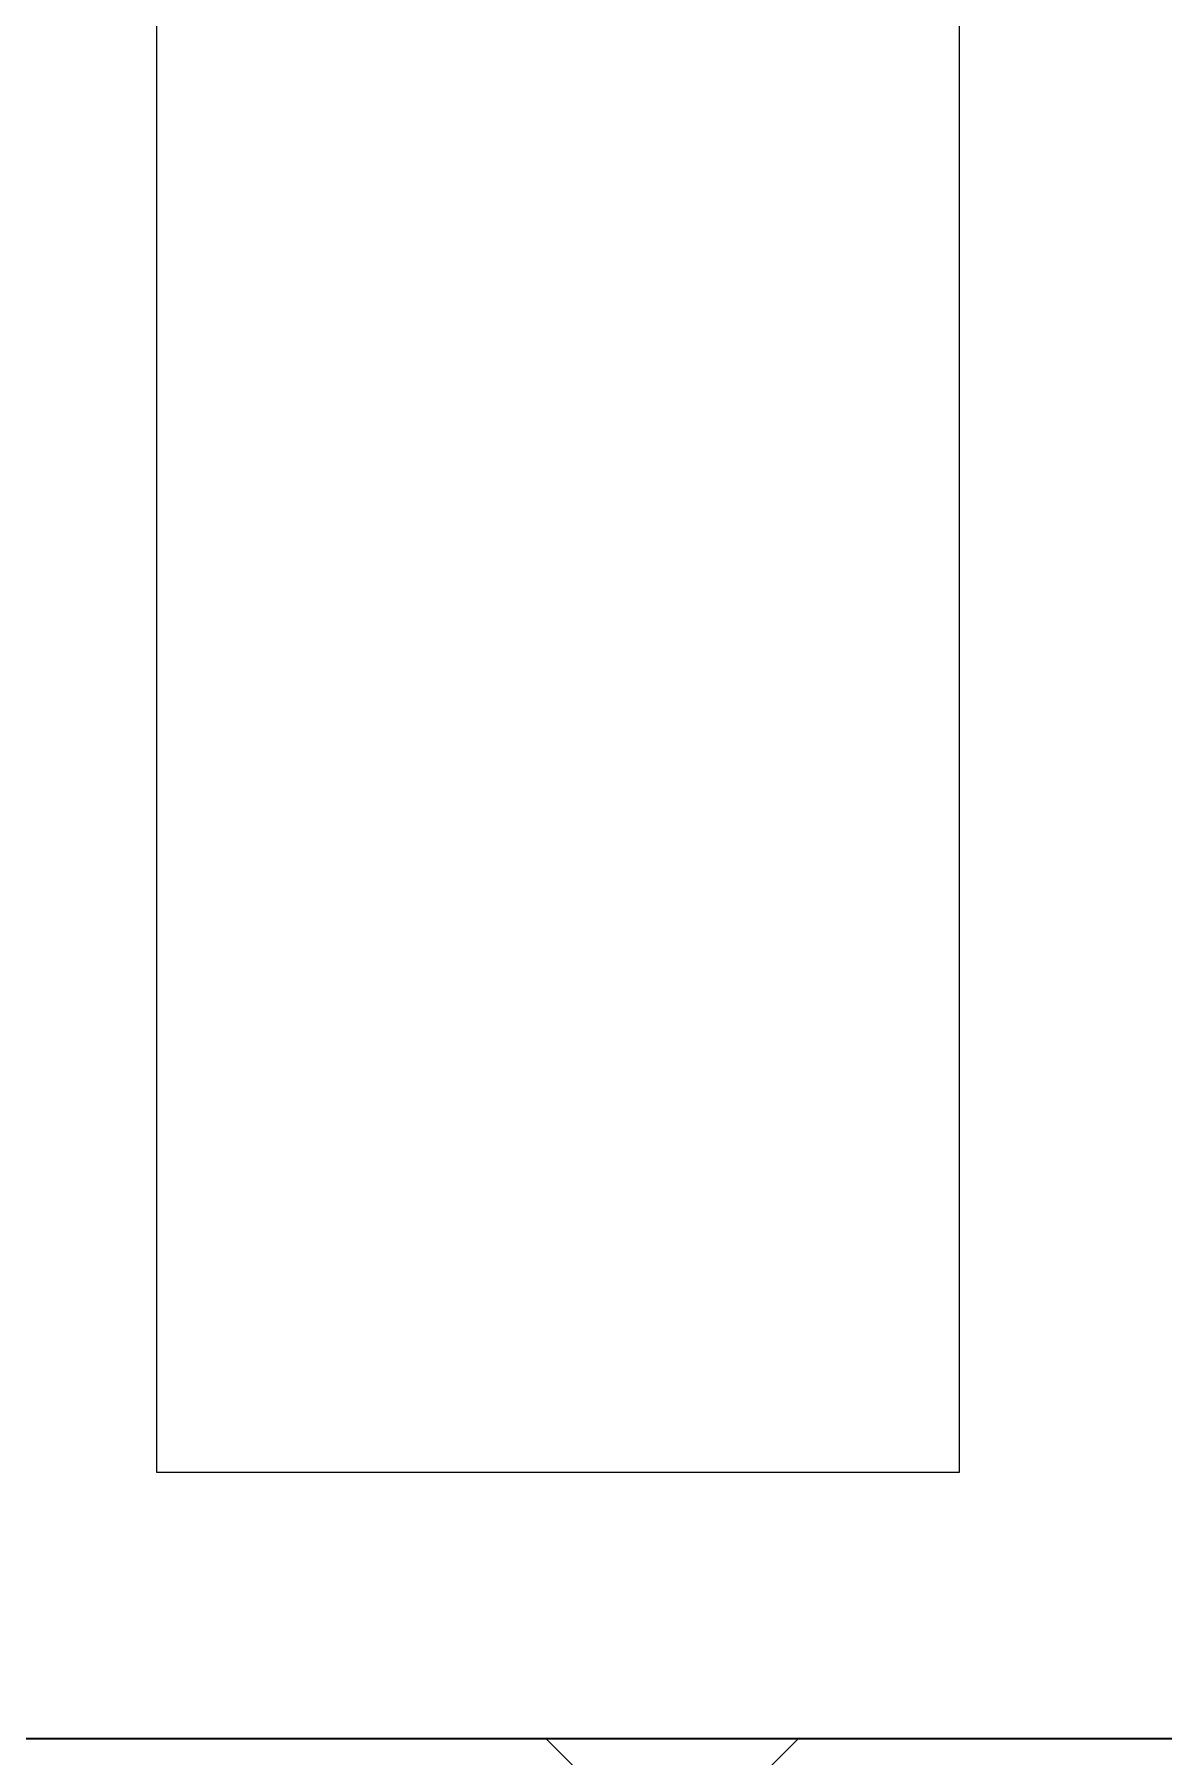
# Model space of a CAD drawing. Header units: millimetres. Extents: x -853432 to -773672, y -18171 to 22484.
# Drawn here: x -784278 to -783856, y -3778 to -3134 of the extents above; entities that cross this region are included whole.
import ezdxf
from ezdxf.xclip import XClip

# ---------------------------------------------------------------- set-up
doc = ezdxf.new("R2010")
doc.units = ezdxf.units.MM
doc.header["$XCLIPFRAME"] = 0
doc.layers.add('000 - WIPEOUT', color=250, linetype='Continuous')
doc.layers.add('A11_ALU.SOLID SHEET', color=2, linetype='Continuous')
for name, color, linetype, lineweight in [('A-GLAZ-CURT', 2, 'Continuous', 9), ('A-WALL-FNSH', 2, 'Continuous', 35), ('A-WALL-PATT', 1, 'Continuous', 35)]:
    doc.layers.add(name, color=color, linetype=linetype, lineweight=lineweight)

# ---------------------------------------------------------------- blocks, each defined once
blk = doc.blocks.new('PPLS-PP19_Custom Tile Pattern - Custom Tile Pattern-V171-4251-01 ENLARGED CONCOURSE LEVEL - REFLECTED CEILING PLAN - SHEET 2')
at = {"layer": 'A-GLAZ-CURT'}
for p, q in [((-300, 0), (300, 0)), ((300, 0), (-300, 0)), ((195.99, 0), (213.31, 0)), ((213.31, 0), (195.99, 0)), ((230.06, 0), (265.23, 0)), ((265.32, 0), (300, 0))]:
    blk.add_line(p, q, dxfattribs=at)
for points, knots in [([(-115.82, 0), (-114.96, 0), (-110.41, 0), (-96.78, 0), (-71.33, 0), (-42.53, 0), (-12.78, 0), (4.23, 0), (9.64, 0), (10.14, 0), (10.18, 0)], [-5724.064692, -5724.064692, -5724.064692, -5724.064692, -5430.283136, -5103.229623, -4799.173296, -4065.652676, -3589.737505, -3285.047089, -3066.359526, -3044.715262, -3044.715262, -3044.715262, -3044.715262]), ([(9.32, 0), (9.08, 0), (7.65, 0), (2.57, 0), (-12.23, 0), (-25.64, 0), (-40, 0), (-56.24, 0), (-69.67, 0), (-76.78, 0), (-78.93, 0)], [-2922.926651, -2922.926651, -2922.926651, -2922.926651, -2882.788014, -2720.818881, -2518.50168, -2125.455881, -1792.521578, -1466.981642, -1208.454564, -1096.097494, -1096.097494, -1096.097494, -1096.097494]), ([(-78.48, 0), (-72.44, 0), (-61.77, 0), (-54.4, 0), (-48.53, 0), (-30.79, 0), (-18.03, 0), (8.61, 0), (15.02, 0), (22.91, 0), (31, 0), (39.04, 0), (50.66, 0), (56.44, 0), (58.55, 0)], [-4359.181107, -4359.181107, -4359.181107, -4359.181107, -4008.285538, -3689.699207, -3546.54457, -3315.260113, -2864.387349, -2439.246196, -2084.094819, -1956.422387, -1818.904206, -1645.594513, -1443.202566, -1254.611295, -1254.611295, -1254.611295, -1254.611295]), ([(31.18, 0), (25.97, 0), (11.99, 0), (-16.92, 0), (-47.42, 0), (-65.77, 0), (-66.37, 0), (-66.38, 0)], [-4496.803627, -4496.803627, -4496.803627, -4496.803627, -4222.080604, -3745.412743, -2981.410125, -2542.574734, -2498.224237, -2498.224237, -2498.224237, -2498.224237]), ([(57.51, 0), (56.14, 0), (48.78, 0), (37, 0), (24.07, 0), (12.82, 0), (-2.9, 0), (-20.62, 0), (-32.81, 0), (-44.85, 0), (-51.43, 0), (-51.79, 0)], [-2708.625699, -2708.625699, -2708.625699, -2708.625699, -2634.532728, -2313.748533, -2106.613311, -1925.670641, -1617.263037, -1290.787923, -1039.307308, -819.71621, -644.910881, -644.910881, -644.910881, -644.910881]), ([(-36.78, 0), (-32.43, 0), (-19.22, 0), (8.83, 0), (37.42, 0), (55.25, 0), (58.49, 0)], [-6191.144455, -6191.144455, -6191.144455, -6191.144455, -5862.463379, -5340.621928, -4573.028122, -4398.459755, -4398.459755, -4398.459755, -4398.459755]), ([(30.82, 0), (29.27, 0), (20.14, 0), (3.54, 0), (-16.58, 0), (-34.76, 0), (-36.04, 0)], [-10462.034656, -10462.034656, -10462.034656, -10462.034656, -10363.088938, -9884.23066, -9424.652049, -9182.880979, -9182.880979, -9182.880979, -9182.880979]), ([(70.61, 0), (66.16, 0), (55.8, 0), (39.61, 0), (24.74, 0), (2.64, 0), (-17.84, 0), (-30.57, 0), (-31.82, 0), (-32, 0)], [-4647.237329, -4647.237329, -4647.237329, -4647.237329, -4326.416877, -4098.545751, -3766.694881, -3333.063701, -2994.501669, -2698.150104, -2614.070998, -2614.070998, -2614.070998, -2614.070998]), ([(8.33, 0), (8.19, 0), (7.18, 0), (0.32, 0), (-13.89, 0), (-24.92, 0), (-29.03, 0)], [-3574.286521, -3574.286521, -3574.286521, -3574.286521, -3526.962355, -3285.499107, -2903.012179, -2680.714891, -2680.714891, -2680.714891, -2680.714891]), ([(-28.57, 0), (-26.93, 0), (-20.29, 0), (-11.45, 0), (2.08, 0), (13.15, 0), (21.24, 0), (24.62, 0), (24.72, 0), (24.72, 0)], [-5361.429781, -5361.429781, -5361.429781, -5361.429781, -5261.36855, -5050.479954, -4785.90057, -4596.498881, -4445.288762, -4384.376941, -4376.041937, -4376.041937, -4376.041937, -4376.041937]), ([(-15.19, 0), (-13.07, 0), (7.48, 0), (42.82, 0), (88.72, 0), (120.63, 0), (138.28, 0), (138.53, 0)], [-461.142613, -461.142613, -461.142613, -461.142613, -429.606584, -390.253598, -346.313304, -291.370682, -290.5735, -290.5735, -290.5735, -290.5735]), ([(-9.76, 0), (-5.45, 0), (9.13, 0), (22.06, 0), (37.44, 0), (45.92, 0), (53.9, 0), (57.47, 0), (58.52, 0)], [-1936.348887, -1936.348887, -1936.348887, -1936.348887, -1716.209403, -1206.526904, -1089.329421, -901.315459, -753.071572, -689.157901, -689.157901, -689.157901, -689.157901]), ([(-2.63, 0), (-2.47, 0), (-1.22, 0), (4.92, 0), (15.97, 0), (22.54, 0), (24.49, 0)], [-226.825321, -226.825321, -226.825321, -226.825321, -220.269177, -206.416616, -198.214427, -187.717507, -187.717507, -187.717507, -187.717507]), ([(103.09, 0), (101.08, 0), (86.31, 0), (63.34, 0), (35.84, 0), (12, 0), (3.08, 0), (-1.67, 0), (-2.25, 0)], [-375.435014, -375.435014, -375.435014, -375.435014, -369.147452, -330.153101, -307.516438, -285.83788, -246.234814, -234.646884, -234.646884, -234.646884, -234.646884]), ([(24.69, 0), (24.54, 0), (20.99, 0), (15.48, 0), (10.8, 0), (9.63, 0)], [-4368.572414, -4368.572414, -4368.572414, -4368.572414, -4306.476363, -4080.000647, -3772.857994, -3772.857994, -3772.857994, -3772.857994]), ([(18.16, 0), (19.15, 0), (24.25, 0), (25.66, 0), (26.12, 0)], [-5700.113719, -5700.113719, -5700.113719, -5700.113719, -5554.232259, -5302.431367, -5302.431367, -5302.431367, -5302.431367]), ([(114.39, 0), (114.2, 0), (112.08, 0), (105.42, 0), (92.38, 0), (85.59, 0), (74.4, 0), (62.26, 0), (51.85, 0), (43.81, 0), (29.53, 0), (20.67, 0), (18.85, 0), (18.16, 0)], [-8148.58938, -8148.58938, -8148.58938, -8148.58938, -8105.191388, -7723.759874, -7531.75727, -7135.649961, -6924.452779, -6738.82075, -6548.303034, -6314.283804, -6135.05769, -5972.647715, -5832.674503, -5832.674503, -5832.674503, -5832.674503]), ([(27.44, 0), (27.9, 0), (29.54, 0), (38.07, 0), (48.51, 0), (56.7, 0), (58.48, 0)], [-5037.309798, -5037.309798, -5037.309798, -5037.309798, -4887.603822, -4705.298446, -4353.683244, -4255.826224, -4255.826224, -4255.826224, -4255.826224]), ([(27.89, 0), (29.09, 0), (33.4, 0), (45.39, 0), (54.33, 0), (57.82, 0)], [-147.777612, -147.777612, -147.777612, -147.777612, -135.792042, -118.513713, -107.837717, -107.837717, -107.837717, -107.837717]), ([(53.18, 0), (53.06, 0), (52.22, 0), (44.99, 0), (36.46, 0), (30.82, 0)], [-622.740158, -622.740158, -622.740158, -622.740158, -566.066452, -360.610861, 0, 0, 0, 0]), ([(136.44, 0), (121.66, 0), (86.93, 0), (51.16, 0), (31.18, 0)], [-106.750556, -106.750556, -106.750556, -106.750556, -59.610984, 0, 0, 0, 0]), ([(126.35, 0), (119.91, 0), (102.5, 0), (76.86, 0), (57.82, 0), (46.51, 0), (41.18, 0), (36.02, 0), (35.54, 0), (35.54, 0)], [-432.67672, -432.67672, -432.67672, -432.67672, -401.860199, -357.622665, -341.267687, -334.000314, -326.15566, -319.318397, -317.489778, -317.489778, -317.489778, -317.489778]), ([(36.29, 0), (37.77, 0), (48.82, 0), (64.79, 0), (95.91, 0), (117.98, 0), (126.16, 0), (127.46, 0)], [-314.598523, -314.598523, -314.598523, -314.598523, -305.899624, -287.17622, -249.500363, -194.761443, -182.84386, -182.84386, -182.84386, -182.84386]), ([(58.44, 0), (57.34, 0), (54.32, 0), (53.71, 0), (53.56, 0)], [-981.374439, -981.374439, -981.374439, -981.374439, -891.204116, -747.28819, -747.28819, -747.28819, -747.28819]), ([(58.48, 0), (61.52, 0), (76.02, 0), (100.57, 0), (116.36, 0), (128.63, 0), (128.95, 0)], [-107.16502, -107.16502, -107.16502, -107.16502, -97.899267, -63.759246, -39.050993, -35.895543, -35.895543, -35.895543, -35.895543]), ([(76.63, 0), (74.8, 0), (69.08, 0), (62.6, 0), (58.51, 0)], [-3095.572228, -3095.572228, -3095.572228, -3095.572228, -2950.589685, -2726.800152, -2726.800152, -2726.800152, -2726.800152]), ([(58.85, 0), (59.03, 0), (60.34, 0), (61.34, 0), (61.45, 0)], [-1245.480316, -1245.480316, -1245.480316, -1245.480316, -1228.752106, -1120.932285, -1120.932285, -1120.932285, -1120.932285]), ([(61.47, 0), (61.47, 0), (61.33, 0), (60.16, 0), (58.98, 0)], [-1113.311073, -1113.311073, -1113.311073, -1113.311073, -1096.402191, -996.384253, -996.384253, -996.384253, -996.384253]), ([(59.08, 0), (62.04, 0), (65.96, 0), (72.74, 0), (75.22, 0), (76.03, 0), (76.21, 0)], [-677.72211, -677.72211, -677.72211, -677.72211, -495.328968, -421.953223, -334.951786, -290.452333, -290.452333, -290.452333, -290.452333]), ([(59.22, 0), (64.63, 0), (73.9, 0), (82.12, 0), (83.66, 0)], [-4385.393989, -4385.393989, -4385.393989, -4385.393989, -4094.177415, -3869.465285, -3869.465285, -3869.465285, -3869.465285]), ([(59.24, 0), (64.36, 0), (73.11, 0), (84.83, 0), (86.01, 0), (92.51, 0), (94.33, 0)], [-4241.945093, -4241.945093, -4241.945093, -4241.945093, -3960.84581, -3759.045785, -3336.541051, -2783.776468, -2783.776468, -2783.776468, -2783.776468]), ([(76.22, 0), (75.58, 0), (73.64, 0), (71.05, 0), (70.61, 0)], [-193.634889, -193.634889, -193.634889, -193.634889, -31.537676, 0, 0, 0, 0]), ([(94.4, 0), (94.4, 0), (94.64, 0), (99.11, 0), (108.97, 0), (120.79, 0), (139.94, 0), (163.31, 0), (185.23, 0), (193.62, 0), (194.69, 0), (194.79, 0)], [-2348.345796, -2348.345796, -2348.345796, -2348.345796, -2310.419338, -2233.599744, -2052.234781, -1843.028543, -1530.39897, -1095.004608, -529.74427, -295.064701, -265.121568, -265.121568, -265.121568, -265.121568]), ([(126.91, 0), (126.75, 0), (124.06, 0), (122.35, 0), (114.96, 0), (108.04, 0), (103.09, 0)], [-31.951916, -31.951916, -31.951916, -31.951916, -31.430235, -22.807238, -15.488593, 0, 0, 0, 0]), ([(157.9, 0), (156.77, 0), (151.67, 0), (143.29, 0), (134.04, 0), (126.24, 0), (118.6, 0), (114.23, 0), (111.98, 0), (105.66, 0), (105.23, 0), (105.23, 0)], [-10292.955006, -10292.955006, -10292.955006, -10292.955006, -10098.273015, -9847.788484, -9677.714971, -9567.007022, -9453.21225, -9220.200448, -9012.77275, -8966.157302, -8929.495943, -8929.495943, -8929.495943, -8929.495943]), ([(105.26, 0), (105.52, 0), (111.01, 0), (112.65, 0), (113.59, 0)], [-8920.561005, -8920.561005, -8920.561005, -8920.561005, -8814.835624, -8577.462505, -8577.462505, -8577.462505, -8577.462505]), ([(168.37, 0), (167.68, 0), (162.47, 0), (150.58, 0), (132.44, 0), (127.46, 0)], [-543.375029, -543.375029, -543.375029, -543.375029, -530.793311, -458.593899, -434.452219, -434.452219, -434.452219, -434.452219]), ([(128.58, 0), (128.8, 0), (130.16, 0), (139.26, 0), (152.67, 0), (161.24, 0), (162.19, 0), (162.75, 0)], [-633.326174, -633.326174, -633.326174, -633.326174, -627.736123, -618.981161, -602.094757, -592.980799, -581.414464, -581.414464, -581.414464, -581.414464]), ([(137.1, 0), (136, 0), (133.64, 0), (129.87, 0), (129.11, 0)], [-670.405967, -670.405967, -670.405967, -670.405967, -651.020627, -640.742133, -640.742133, -640.742133, -640.742133]), ([(193.8, 0), (193.33, 0), (190.11, 0), (183.13, 0), (171, 0), (161.95, 0), (161.28, 0), (158.35, 0), (157.85, 0), (157.77, 0)], [-11665.349007, -11665.349007, -11665.349007, -11665.349007, -11565.880756, -11105.624034, -10839.086983, -10768.332124, -10666.779182, -10580.760289, -10550.278881, -10550.278881, -10550.278881, -10550.278881]), ([(300, 0), (286.53, 0), (254.22, 0), (207.11, 0), (177.41, 0), (159.34, 0), (158.33, 0), (158.3, 0)], [-285.253232, -285.253232, -285.253232, -285.253232, -244.693688, -187.987675, -143.776725, -129.632772, -123.352749, -123.352749, -123.352749, -123.352749]), ([(159.07, 0), (159.13, 0), (160.84, 0), (165.21, 0), (174.15, 0), (185.98, 0), (208.82, 0), (219.42, 0), (230.06, 0)], [-115.643202, -115.643202, -115.643202, -115.643202, -114.681583, -87.660824, -65.295536, -41.623857, -24.459831, 0, 0, 0, 0]), ([(162.75, 0), (165.4, 0), (170.91, 0), (172.61, 0), (172.61, 0)], [-111.264224, -111.264224, -111.264224, -111.264224, -56.742688, -19.085662, -19.085662, -19.085662, -19.085662]), ([(247.1, 0), (246.76, 0), (245.04, 0), (238.34, 0), (226.56, 0), (221.1, 0), (200.27, 0), (182.99, 0), (174.27, 0), (169.67, 0), (168.99, 0)], [-9649.085549, -9649.085549, -9649.085549, -9649.085549, -9581.591397, -9406.094246, -9221.510254, -9016.44624, -8717.832359, -8253.978395, -8152.463617, -8069.855175, -8069.855175, -8069.855175, -8069.855175]), ([(215.22, 0), (214.62, 0), (210.55, 0), (203.98, 0), (187.54, 0), (175.3, 0), (169.49, 0)], [-203.825446, -203.825446, -203.825446, -203.825446, -198.527383, -184.406837, -162.427601, -142.916156, -142.916156, -142.916156, -142.916156]), ([(171.51, 0), (176.48, 0), (193.23, 0), (201.73, 0), (208.81, 0), (213.9, 0), (241.96, 0), (266.73, 0), (281.71, 0), (291.71, 0), (296.52, 0), (297.86, 0), (298.09, 0)], [-7971.819559, -7971.819559, -7971.819559, -7971.819559, -7784.112253, -7606.717214, -7289.299508, -7042.621073, -6582.165592, -6068.460911, -5766.029927, -5566.724884, -5280.360606, -5199.253518, -5199.253518, -5199.253518, -5199.253518]), ([(172.07, 0), (177.66, 0), (187.87, 0), (201.08, 0), (207.47, 0), (213.96, 0), (215.11, 0)], [-255.364076, -255.364076, -255.364076, -255.364076, -237.955587, -223.92608, -215.862851, -208.75215, -208.75215, -208.75215, -208.75215]), ([(300, 0), (288.22, 0), (262, 0), (230.43, 0), (219.94, 0), (219.02, 0)], [-12528.858583, -12528.858583, -12528.858583, -12528.858583, -11905.454923, -11162.864862, -10856.732305, -10856.732305, -10856.732305, -10856.732305]), ([(219.9, 0), (220.86, 0), (227.84, 0), (242.06, 0), (246.54, 0), (246.96, 0)], [-10670.940496, -10670.940496, -10670.940496, -10670.940496, -10511.382485, -9925.173265, -9834.877357, -9834.877357, -9834.877357, -9834.877357]), ([(284.76, 0), (284.76, 0), (285.09, 0), (287.47, 0), (293.59, 0), (297.76, 0), (300, 0)], [-4110.630118, -4110.630118, -4110.630118, -4110.630118, -4053.389046, -3959.664717, -3862.421465, -3746.95702, -3746.95702, -3746.95702, -3746.95702]), ([(297.38, 0), (295.84, 0), (291.62, 0), (285.38, 0), (284.87, 0)], [-4803.172655, -4803.172655, -4803.172655, -4803.172655, -4358.271401, -4143.037883, -4143.037883, -4143.037883, -4143.037883])]:
    blk.add_open_spline(points, degree=3, knots=knots, dxfattribs=at)
for points in [[(24.49, 0), (25.23, 0), (25.72, 0), (26.04, 0)], [(80.35, 0), (79.57, 0), (78.27, 0), (76.63, 0)], [(84.06, 0), (83.48, 0), (82.41, 0), (81.72, 0)], [(129.02, 0), (129.02, 0), (128.42, 0), (127.68, 0)], [(127.81, 0), (130.95, 0), (133.09, 0), (134.6, 0)], [(168.74, 0), (168.74, 0), (169.81, 0), (171.51, 0)], [(195.11, 0), (194.91, 0), (194.44, 0), (193.8, 0)]]:
    blk.add_open_spline(points, degree=3, dxfattribs=at)
blk = doc.blocks.new('PPLS-PP19_Custom Tile Pattern - Custom Tile Pattern-V172-4251-01 ENLARGED CONCOURSE LEVEL - REFLECTED CEILING PLAN - SHEET 2')
at = {"layer": 'A-GLAZ-CURT'}
for p, q in [((-300, 0), (300, 0)), ((300, 0), (-300, 0)), ((-293.07, 0), (-275.75, 0)), ((-275.75, 0), (-293.07, 0)), ((-222.32, 0), (-205, 0)), ((-205, 0), (-222.32, 0))]:
    blk.add_line(p, q, dxfattribs=at)
at = {"layer": 'A-GLAZ-CURT', "flags": 128}
for points in [[(-300, 0), (-291.56, 0), (-283.3, 0), (-275.2, 0), (-267.26, 0), (-259.45, 0), (-251.77, 0), (-244.2, 0), (-236.74, 0), (-229.36, 0), (-222.06, 0), (-214.83, 0), (-207.71, 0), (-200.76, 0), (-194.02, 0), (-187.54, 0), (-181.38, 0), (-175.58, 0)], [(-196.79, 0), (-202.58, 0), (-209.04, 0), (-215.73, 0), (-222.63, 0), (-229.72, 0), (-236.97, 0), (-244.39, 0), (-251.96, 0), (-259.67, 0), (-267.51, 0), (-275.48, 0), (-283.55, 0), (-291.73, 0), (-300, 0)], [(-128.55, 0), (-134.16, 0), (-140.03, 0), (-145.5, 0), (-150.63, 0), (-155.53, 0), (-160.27, 0), (-164.95, 0), (-169.65, 0), (-174.47, 0), (-179.49, 0), (-184.81, 0), (-190.44, 0), (-196.37, 0)]]:
    blk.add_lwpolyline(points, dxfattribs=at)
at = {"layer": 'A-GLAZ-CURT'}
for points, knots in [([(-300, 0), (-284.65, 0), (-236.57, 0), (-174.61, 0), (-129.95, 0), (-110.8, 0), (-99.5, 0), (-91.46, 0)], [-5323.127839, -5323.127839, -5323.127839, -5323.127839, -4502.809032, -2700.551212, -1002.059161, -460.363443, 0, 0, 0, 0]), ([(-128.82, 0), (-130.8, 0), (-155.45, 0), (-202.69, 0), (-262.56, 0), (-294.48, 0), (-300, 0)], [-17314.152334, -17314.152334, -17314.152334, -17314.152334, -17136.203329, -15131.813646, -13729.592194, -13439.944408, -13439.944408, -13439.944408, -13439.944408]), ([(-137.88, 0), (-140.56, 0), (-147.66, 0), (-147.69, 0), (-158.72, 0), (-174.02, 0), (-185.59, 0), (-209.77, 0), (-232.01, 0), (-255.22, 0), (-262.59, 0), (-264.9, 0), (-265.4, 0)], [-3187.727384, -3187.727384, -3187.727384, -3187.727384, -2919.378265, -2477.344047, -2237.412286, -2029.680487, -1755.085331, -1400.429864, -858.079193, -543.655514, -208.940337, 0, 0, 0, 0]), ([(-258.6, 0), (-257.91, 0), (-254.26, 0), (-241.25, 0), (-225.99, 0), (-213.1, 0), (-204.46, 0), (-199.67, 0), (-197.96, 0)], [-5722.54675, -5722.54675, -5722.54675, -5722.54675, -5657.471696, -5413.335975, -5017.494783, -4832.723979, -4666.091899, -4570.356129, -4570.356129, -4570.356129, -4570.356129]), ([(-133.82, 0), (-135.51, 0), (-137.8, 0), (-149.31, 0), (-162.01, 0), (-177.91, 0), (-199.46, 0), (-216.65, 0), (-231.26, 0), (-233.46, 0), (-234, 0)], [-2731.647847, -2731.647847, -2731.647847, -2731.647847, -2418.507304, -2308.929706, -2113.765672, -1763.376603, -1422.553702, -978.033455, -846.069444, -682.911962, -682.911962, -682.911962, -682.911962]), ([(-233.49, 0), (-233.44, 0), (-232.38, 0), (-230.74, 0), (-225.3, 0), (-223.63, 0)], [-455.274641, -455.274641, -455.274641, -455.274641, -440.605512, -119.536984, 0, 0, 0, 0]), ([(-223.63, 0), (-219.39, 0), (-210.16, 0), (-201.14, 0), (-197.48, 0)], [-5463.295695, -5463.295695, -5463.295695, -5463.295695, -5161.076232, -4957.434982, -4957.434982, -4957.434982, -4957.434982]), ([(-196.8, 0), (-193.1, 0), (-184.4, 0), (-169.02, 0), (-152.12, 0), (-136.99, 0), (-129.84, 0), (-127.79, 0)], [-4944.729236, -4944.729236, -4944.729236, -4944.729236, -4739.070012, -4465.409639, -4149.119819, -3839.893365, -3655.249245, -3655.249245, -3655.249245, -3655.249245]), ([(-195.9, 0), (-192.68, 0), (-183.52, 0), (-171.77, 0), (-158.7, 0), (-157.22, 0)], [-4531.949775, -4531.949775, -4531.949775, -4531.949775, -4349.945572, -4000.813434, -3840.635403, -3840.635403, -3840.635403, -3840.635403])]:
    blk.add_open_spline(points, degree=3, knots=knots, dxfattribs=at)
blk = doc.blocks.new('*U634')
at = {"layer": 'A-GLAZ-CURT'}
for name, p in [('PPLS-PP19_Custom Tile Pattern - Custom Tile Pattern-V171-4251-01 ENLARGED CONCOURSE LEVEL - REFLECTED CEILING PLAN - SHEET 2', (51602.37, -7350)), ('PPLS-PP19_Custom Tile Pattern - Custom Tile Pattern-V172-4251-01 ENLARGED CONCOURSE LEVEL - REFLECTED CEILING PLAN - SHEET 2', (52202.37, -7350))]:
    blk.add_blockref(name, p, dxfattribs=at)
blk = doc.blocks.new('*U1051')
at = {"color": 3}
blk.add_wipeout([(-437.5, 20150), (437.5, 20150), (437.5, 19850), (-437.5, 19850)], dxfattribs=at).dxf.layer = '000 - WIPEOUT'
at = {"layer": 'A11_ALU.SOLID SHEET', "color": 0, "linetype": 'ByBlock'}
blk.add_lwpolyline([(-437.5, 19850), (437.5, 19850), (437.5, 20150), (-437.5, 20150)], close=True, dxfattribs=at)
blk = doc.blocks.new('*U1213')
blk.add_lwpolyline([(22690, -750), (19166.45, -750), (19116.45, -700), (18966.44, -550), (-101025.39, -550), (-101025.39, -6704.96), (-96300, -6704.96), (-96300, -7350), (-94497.63, -7350), (17250, -7350), (17250, -6849.96), (18300, -6849.96), (22690, -6849.96)], close=True)
at = {"layer": 'A11_ALU.SOLID SHEET', "color": 0, "linetype": 'ByBlock', "rotation": 90}
blk.add_blockref('*U1051', (-19400, -6813), dxfattribs=at)

msp = doc.modelspace()

# ---------------------------------------------------------------- block references
at = {"layer": 'A11_ALU.SOLID SHEET'}
ref = msp.add_blockref('*U1213', (-744682.37, 3579.02), dxfattribs=at)
XClip(ref).set_block_clipping_path([(-104690.1238047112, -9620.0029952966), (-34092.6543255156, 14392.9971737705)])

# ---------------------------------------------------------------- next in the draw order: hatches: boundary and pattern name
at = {"layer": 'A-WALL-PATT', "lineweight": 9}
h = msp.add_hatch(dxfattribs=at)
h.set_pattern_fill('FP_4', color=256, style=0, pattern_type=2)
h.set_pattern_definition([(45, (0, 0), (-212.13203, 212.13203), []), (135, (0, 0), (-212.13203, -212.13203), [])])
h.paths.add_polyline_path([(-779464.45, -3820.98), (-778775.03, -3820.98), (-778775.03, -3770.98), (-827933.88, -3770.98), (-828045.79, -3820.98), (-779602.34, -3820.98)])
h.paths.add_polyline_path([(-828965.42, -3820.98), (-828156.1, -3820.98), (-828044.19, -3770.98), (-841032.37, -3770.98), (-841032.37, -3820.98), (-829103.3, -3820.98)])

# ---------------------------------------------------------------- next in the draw order: linework, layer by layer
at = {"layer": 'A-WALL-FNSH', "color": 250}
for p, q in [((-785180, -3770.98), (-783980, -3770.98)), ((-783980, -3770.98), (-781580, -3770.98))]:
    msp.add_line(p, q, dxfattribs=at)

# ---------------------------------------------------------------- next in the draw order: block references
msp.add_blockref('*U634', (-835882.37, 3579.02))

doc.saveas('drawing.dxf')
